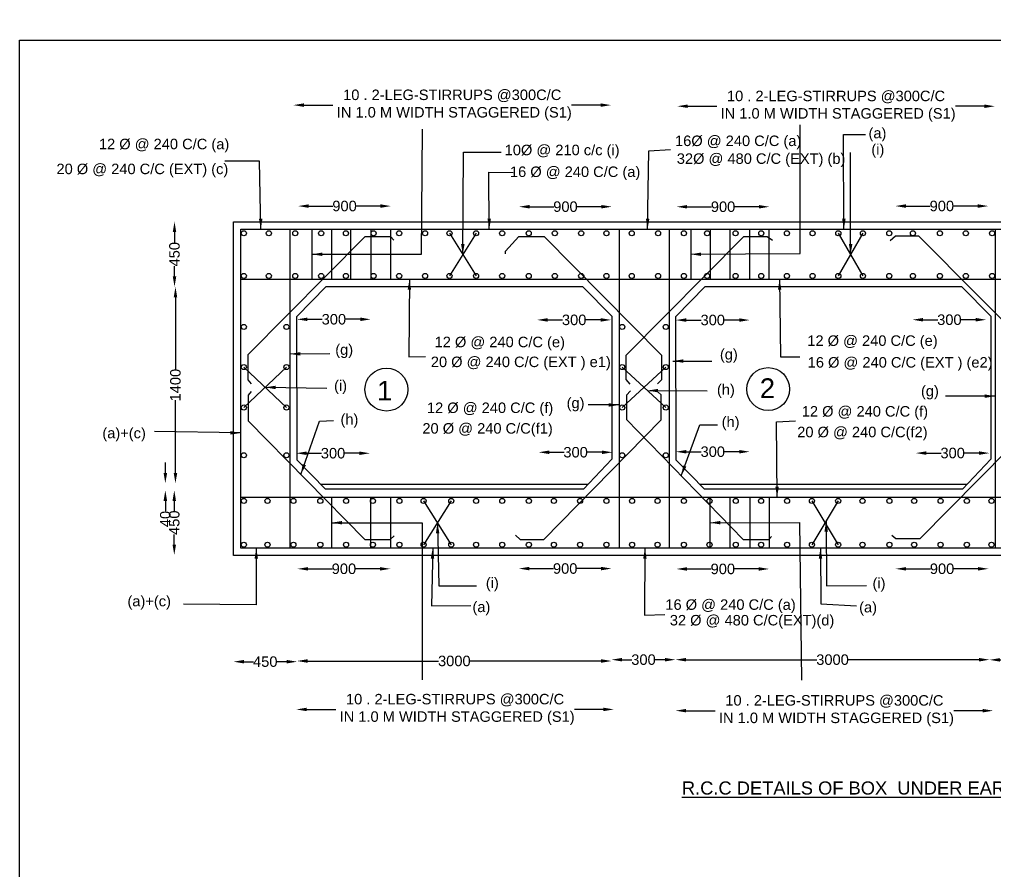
# Model space of a CAD drawing. Header units: millimetres. Extents: x 5124 to 2511772, y 2311 to 44400941.
# Drawn here: x 2500679 to 2504405, y 44397688 to 44400941 of the extents above; entities that cross this region are included whole.
import ezdxf
from ezdxf.enums import TextEntityAlignment as Align

# ---------------------------------------------------------------- set-up
doc = ezdxf.new("R2010")
doc.units = ezdxf.units.MM
doc.header["$MEASUREMENT"] = 0
for name, color, linetype in [('DIMENSION', 7, 'Continuous'), ('DRAWING', 2, 'Continuous'), ('TEXT', 7, 'Continuous')]:
    doc.layers.add(name, color=color, linetype=linetype)
doc.styles.get("Standard").update_dxf_attribs({"font": 'arial.ttf', "height": 40})
doc.dimstyles.get("Standard").update_dxf_attribs({"dimtxt": 40, "dimasz": 40, "dimexe": 0.18, "dimexo": 0.0625, "dimgap": 0.09, "dimtad": 0, "dimdec": 0, "dimzin": 0, "dimdsep": 46, "dimtxsty": 'Standard', "dimcen": 0.09, "dimse1": 1, "dimse2": 1, "dimclrd": 1, "dimadec": 0, "dimazin": 0, "dimtfac": 1, "dimtdec": 0, "dimtofl": 0, "dimtmove": 0, "dimatfit": 3, "dimfxl": 1, "dimtolj": 1, "dimtzin": 0, "dimarcsym": 0})

# ---------------------------------------------------------------- blocks, each defined once
blk = doc.blocks.new('*D53')
at = {"layer": 'Defpoints', "color": 0}
for p in [(2501743.1, 44400228.3), (2502097.3, 44400229.1), (2502097.3, 44400228.3)]:
    blk.add_point(p, dxfattribs=at)
at = {"layer": 'DIMENSION', "color": 1, "lineweight": -2}
for p, q in [((2501783.1, 44400229.1), (2501876, 44400229.1)), ((2502057.3, 44400229.1), (2501964.4, 44400229.1))]:
    blk.add_line(p, q, dxfattribs=at)
at = {"layer": 'DIMENSION', "color": 1}
for points in [[(2501783.1, 44400235.8), (2501783.1, 44400222.4), (2501743.1, 44400229.1)], [(2502057.3, 44400235.8), (2502057.3, 44400222.4), (2502097.3, 44400229.1)]]:
    blk.add_solid(points, dxfattribs=at)
at = {"layer": 'DIMENSION', "color": 0, "insert": (2501920.2, 44400229.1), "char_height": 40, "attachment_point": 5}
blk.add_mtext('\\A1;900', dxfattribs=at)
blk = doc.blocks.new('*D54')
at = {"layer": 'Defpoints', "color": 0}
for p in [(2501738.5, 44399796.1), (2502020.3, 44399796.7), (2502020.3, 44399794.9)]:
    blk.add_point(p, dxfattribs=at)
at = {"layer": 'DIMENSION', "color": 1, "lineweight": -2}
for p, q in [((2501778.5, 44399796.7), (2501835.2, 44399796.7)), ((2501980.3, 44399796.7), (2501923.6, 44399796.7))]:
    blk.add_line(p, q, dxfattribs=at)
at = {"layer": 'DIMENSION', "color": 1}
for points in [[(2501778.5, 44399803.4), (2501778.5, 44399790.1), (2501738.5, 44399796.7)], [(2501980.3, 44399803.4), (2501980.3, 44399790.1), (2502020.3, 44399796.7)]]:
    blk.add_solid(points, dxfattribs=at)
at = {"layer": 'DIMENSION', "color": 0, "insert": (2501879.4, 44399796.7), "char_height": 40, "attachment_point": 5}
blk.add_mtext('\\A1;300', dxfattribs=at)
blk = doc.blocks.new('*D55')
at = {"layer": 'Defpoints', "color": 0}
for p in [(2502586.3, 44400225.9), (2502940.6, 44400226.7), (2502940.6, 44400225.9)]:
    blk.add_point(p, dxfattribs=at)
at = {"layer": 'DIMENSION', "color": 1, "lineweight": -2}
for p, q in [((2502626.3, 44400226.7), (2502719.3, 44400226.7)), ((2502900.6, 44400226.7), (2502807.7, 44400226.7))]:
    blk.add_line(p, q, dxfattribs=at)
at = {"layer": 'DIMENSION', "color": 1}
for points in [[(2502626.3, 44400233.3), (2502626.3, 44400220), (2502586.3, 44400226.7)], [(2502900.6, 44400233.3), (2502900.6, 44400220), (2502940.6, 44400226.7)]]:
    blk.add_solid(points, dxfattribs=at)
at = {"layer": 'DIMENSION', "color": 0, "insert": (2502763.5, 44400226.7), "char_height": 40, "attachment_point": 5}
blk.add_mtext('\\A1;900', dxfattribs=at)
blk = doc.blocks.new('*D56')
at = {"layer": 'Defpoints', "color": 0}
for p in [(2503188.1, 44400225.6), (2503542.3, 44400226.4), (2503542.3, 44400225.6)]:
    blk.add_point(p, dxfattribs=at)
at = {"layer": 'DIMENSION', "color": 1, "lineweight": -2}
for p, q in [((2503228.1, 44400226.4), (2503321, 44400226.4)), ((2503502.3, 44400226.4), (2503409.4, 44400226.4))]:
    blk.add_line(p, q, dxfattribs=at)
at = {"layer": 'DIMENSION', "color": 1}
for points in [[(2503228.1, 44400233.1), (2503228.1, 44400219.8), (2503188.1, 44400226.4)], [(2503502.3, 44400233.1), (2503502.3, 44400219.8), (2503542.3, 44400226.4)]]:
    blk.add_solid(points, dxfattribs=at)
at = {"layer": 'DIMENSION', "color": 0, "insert": (2503365.2, 44400226.4), "char_height": 40, "attachment_point": 5}
blk.add_mtext('\\A1;900', dxfattribs=at)
blk = doc.blocks.new('*D57')
at = {"layer": 'Defpoints', "color": 0}
for p in [(2504023.5, 44400228.4), (2504377.7, 44400229.2), (2504377.7, 44400228.4)]:
    blk.add_point(p, dxfattribs=at)
at = {"layer": 'DIMENSION', "color": 1, "lineweight": -2}
for p, q in [((2504063.5, 44400229.2), (2504156.4, 44400229.2)), ((2504337.7, 44400229.2), (2504244.8, 44400229.2))]:
    blk.add_line(p, q, dxfattribs=at)
at = {"layer": 'DIMENSION', "color": 1}
for points in [[(2504063.5, 44400235.9), (2504063.5, 44400222.5), (2504023.5, 44400229.2)], [(2504337.7, 44400235.9), (2504337.7, 44400222.5), (2504377.7, 44400229.2)]]:
    blk.add_solid(points, dxfattribs=at)
at = {"layer": 'DIMENSION', "color": 0, "insert": (2504200.6, 44400229.2), "char_height": 40, "attachment_point": 5}
blk.add_mtext('\\A1;900', dxfattribs=at)
blk = doc.blocks.new('*D66')
at = {"layer": 'Defpoints', "color": 0}
for p in [(2504024.2, 44398843.3), (2504378.4, 44398844.1), (2504378.4, 44398843.3)]:
    blk.add_point(p, dxfattribs=at)
at = {"layer": 'DIMENSION', "color": 1, "lineweight": -2}
for p, q in [((2504064.2, 44398844.1), (2504157.1, 44398844.1)), ((2504338.4, 44398844.1), (2504245.5, 44398844.1))]:
    blk.add_line(p, q, dxfattribs=at)
at = {"layer": 'DIMENSION', "color": 1}
for points in [[(2504064.2, 44398850.8), (2504064.2, 44398837.4), (2504024.2, 44398844.1)], [(2504338.4, 44398850.8), (2504338.4, 44398837.4), (2504378.4, 44398844.1)]]:
    blk.add_solid(points, dxfattribs=at)
at = {"layer": 'DIMENSION', "color": 0, "insert": (2504201.3, 44398844.1), "char_height": 40, "attachment_point": 5}
blk.add_mtext('\\A1;900', dxfattribs=at)
blk = doc.blocks.new('*D67')
at = {"layer": 'Defpoints', "color": 0}
for p in [(2503187.3, 44398842.7), (2503541.5, 44398843.5), (2503541.5, 44398842.7)]:
    blk.add_point(p, dxfattribs=at)
at = {"layer": 'DIMENSION', "color": 1, "lineweight": -2}
for p, q in [((2503227.3, 44398843.5), (2503320.2, 44398843.5)), ((2503501.5, 44398843.5), (2503408.6, 44398843.5))]:
    blk.add_line(p, q, dxfattribs=at)
at = {"layer": 'DIMENSION', "color": 1}
for points in [[(2503227.3, 44398850.1), (2503227.3, 44398836.8), (2503187.3, 44398843.5)], [(2503501.5, 44398850.1), (2503501.5, 44398836.8), (2503541.5, 44398843.5)]]:
    blk.add_solid(points, dxfattribs=at)
at = {"layer": 'DIMENSION', "color": 0, "insert": (2503364.4, 44398843.5), "char_height": 40, "attachment_point": 5}
blk.add_mtext('\\A1;900', dxfattribs=at)
blk = doc.blocks.new('*D68')
at = {"layer": 'Defpoints', "color": 0}
for p in [(2502585.3, 44398844.2), (2502939.6, 44398845), (2502939.6, 44398844.2)]:
    blk.add_point(p, dxfattribs=at)
at = {"layer": 'DIMENSION', "color": 1, "lineweight": -2}
for p, q in [((2502625.3, 44398845), (2502718.3, 44398845)), ((2502899.6, 44398845), (2502806.7, 44398845))]:
    blk.add_line(p, q, dxfattribs=at)
at = {"layer": 'DIMENSION', "color": 1}
for points in [[(2502625.3, 44398851.7), (2502625.3, 44398838.4), (2502585.3, 44398845)], [(2502899.6, 44398851.7), (2502899.6, 44398838.4), (2502939.6, 44398845)]]:
    blk.add_solid(points, dxfattribs=at)
at = {"layer": 'DIMENSION', "color": 0, "insert": (2502762.5, 44398845), "char_height": 40, "attachment_point": 5}
blk.add_mtext('\\A1;900', dxfattribs=at)
blk = doc.blocks.new('*D69')
at = {"layer": 'Defpoints', "color": 0}
for p in [(2501740.7, 44398843.2), (2502094.9, 44398844), (2502094.9, 44398843.2)]:
    blk.add_point(p, dxfattribs=at)
at = {"layer": 'DIMENSION', "color": 1, "lineweight": -2}
for p, q in [((2501780.7, 44398844), (2501873.6, 44398844)), ((2502054.9, 44398844), (2501962, 44398844))]:
    blk.add_line(p, q, dxfattribs=at)
at = {"layer": 'DIMENSION', "color": 1}
for points in [[(2501780.7, 44398850.7), (2501780.7, 44398837.4), (2501740.7, 44398844)], [(2502054.9, 44398850.7), (2502054.9, 44398837.4), (2502094.9, 44398844)]]:
    blk.add_solid(points, dxfattribs=at)
at = {"layer": 'DIMENSION', "color": 0, "insert": (2501917.8, 44398844), "char_height": 40, "attachment_point": 5}
blk.add_mtext('\\A1;900', dxfattribs=at)
blk = doc.blocks.new('*D70')
at = {"layer": 'Defpoints', "color": 0}
for p in [(2502655.9, 44399793.8), (2502937.8, 44399794.4), (2502937.8, 44399792.6)]:
    blk.add_point(p, dxfattribs=at)
at = {"layer": 'DIMENSION', "color": 1, "lineweight": -2}
for p, q in [((2502695.9, 44399794.4), (2502752.6, 44399794.4)), ((2502897.8, 44399794.4), (2502841, 44399794.4))]:
    blk.add_line(p, q, dxfattribs=at)
at = {"layer": 'DIMENSION', "color": 1}
for points in [[(2502695.9, 44399801.1), (2502695.9, 44399787.8), (2502655.9, 44399794.4)], [(2502897.8, 44399801.1), (2502897.8, 44399787.8), (2502937.8, 44399794.4)]]:
    blk.add_solid(points, dxfattribs=at)
at = {"layer": 'DIMENSION', "color": 0, "insert": (2502796.8, 44399794.4), "char_height": 40, "attachment_point": 5}
blk.add_mtext('\\A1;300', dxfattribs=at)
blk = doc.blocks.new('*D71')
at = {"layer": 'Defpoints', "color": 0}
for p in [(2503185, 44399793.3), (2503466.8, 44399793.9), (2503466.8, 44399792)]:
    blk.add_point(p, dxfattribs=at)
at = {"layer": 'DIMENSION', "color": 1, "lineweight": -2}
for p, q in [((2503225, 44399793.9), (2503281.7, 44399793.9)), ((2503426.8, 44399793.9), (2503370.1, 44399793.9))]:
    blk.add_line(p, q, dxfattribs=at)
at = {"layer": 'DIMENSION', "color": 1}
for points in [[(2503225, 44399800.6), (2503225, 44399787.2), (2503185, 44399793.9)], [(2503426.8, 44399800.6), (2503426.8, 44399787.2), (2503466.8, 44399793.9)]]:
    blk.add_solid(points, dxfattribs=at)
at = {"layer": 'DIMENSION', "color": 0, "insert": (2503325.9, 44399793.9), "char_height": 40, "attachment_point": 5}
blk.add_mtext('\\A1;300', dxfattribs=at)
blk = doc.blocks.new('*D72')
at = {"layer": 'Defpoints', "color": 0}
for p in [(2504088.4, 44399794.5), (2504370.2, 44399795.1), (2504370.2, 44399793.2)]:
    blk.add_point(p, dxfattribs=at)
at = {"layer": 'DIMENSION', "color": 1, "lineweight": -2}
for p, q in [((2504128.4, 44399795.1), (2504185.1, 44399795.1)), ((2504330.2, 44399795.1), (2504273.5, 44399795.1))]:
    blk.add_line(p, q, dxfattribs=at)
at = {"layer": 'DIMENSION', "color": 1}
for points in [[(2504128.4, 44399801.8), (2504128.4, 44399788.4), (2504088.4, 44399795.1)], [(2504330.2, 44399801.8), (2504330.2, 44399788.4), (2504370.2, 44399795.1)]]:
    blk.add_solid(points, dxfattribs=at)
at = {"layer": 'DIMENSION', "color": 0, "insert": (2504229.3, 44399795.1), "char_height": 40, "attachment_point": 5}
blk.add_mtext('\\A1;300', dxfattribs=at)
blk = doc.blocks.new('*D81')
at = {"layer": 'Defpoints', "color": 0}
for p in [(2504100.9, 44399285.4), (2504382.8, 44399286), (2504382.8, 44399284.2)]:
    blk.add_point(p, dxfattribs=at)
at = {"layer": 'DIMENSION', "color": 1, "lineweight": -2}
for p, q in [((2504140.9, 44399286), (2504197.7, 44399286)), ((2504342.8, 44399286), (2504286, 44399286))]:
    blk.add_line(p, q, dxfattribs=at)
at = {"layer": 'DIMENSION', "color": 1}
for points in [[(2504140.9, 44399292.7), (2504140.9, 44399279.4), (2504100.9, 44399286)], [(2504342.8, 44399292.7), (2504342.8, 44399279.4), (2504382.8, 44399286)]]:
    blk.add_solid(points, dxfattribs=at)
at = {"layer": 'DIMENSION', "color": 0, "insert": (2504241.8, 44399286), "char_height": 40, "attachment_point": 5}
blk.add_mtext('\\A1;300', dxfattribs=at)
blk = doc.blocks.new('*D82')
at = {"layer": 'Defpoints', "color": 0}
for p in [(2503185.1, 44399290.5), (2503466.9, 44399291.1), (2503466.9, 44399289.3)]:
    blk.add_point(p, dxfattribs=at)
at = {"layer": 'DIMENSION', "color": 1, "lineweight": -2}
for p, q in [((2503225.1, 44399291.1), (2503281.8, 44399291.1)), ((2503426.9, 44399291.1), (2503370.2, 44399291.1))]:
    blk.add_line(p, q, dxfattribs=at)
at = {"layer": 'DIMENSION', "color": 1}
for points in [[(2503225.1, 44399297.8), (2503225.1, 44399284.5), (2503185.1, 44399291.1)], [(2503426.9, 44399297.8), (2503426.9, 44399284.5), (2503466.9, 44399291.1)]]:
    blk.add_solid(points, dxfattribs=at)
at = {"layer": 'DIMENSION', "color": 0, "insert": (2503326, 44399291.1), "char_height": 40, "attachment_point": 5}
blk.add_mtext('\\A1;300', dxfattribs=at)
blk = doc.blocks.new('*D83')
at = {"layer": 'Defpoints', "color": 0}
for p in [(2502661.4, 44399288.4), (2502943.3, 44399289), (2502943.3, 44399287.1)]:
    blk.add_point(p, dxfattribs=at)
at = {"layer": 'DIMENSION', "color": 1, "lineweight": -2}
for p, q in [((2502701.4, 44399289), (2502758.1, 44399289)), ((2502903.3, 44399289), (2502846.5, 44399289))]:
    blk.add_line(p, q, dxfattribs=at)
at = {"layer": 'DIMENSION', "color": 1}
for points in [[(2502701.4, 44399295.7), (2502701.4, 44399282.3), (2502661.4, 44399289)], [(2502903.3, 44399295.7), (2502903.3, 44399282.3), (2502943.3, 44399289)]]:
    blk.add_solid(points, dxfattribs=at)
at = {"layer": 'DIMENSION', "color": 0, "insert": (2502802.3, 44399289), "char_height": 40, "attachment_point": 5}
blk.add_mtext('\\A1;300', dxfattribs=at)
blk = doc.blocks.new('*D84')
at = {"layer": 'Defpoints', "color": 0}
for p in [(2501735.3, 44399284.7), (2502017.1, 44399285.3), (2502017.1, 44399283.5)]:
    blk.add_point(p, dxfattribs=at)
at = {"layer": 'DIMENSION', "color": 1, "lineweight": -2}
for p, q in [((2501775.3, 44399285.3), (2501832, 44399285.3)), ((2501977.1, 44399285.3), (2501920.4, 44399285.3))]:
    blk.add_line(p, q, dxfattribs=at)
at = {"layer": 'DIMENSION', "color": 1}
for points in [[(2501775.3, 44399292), (2501775.3, 44399278.7), (2501735.3, 44399285.3)], [(2501977.1, 44399292), (2501977.1, 44399278.7), (2502017.1, 44399285.3)]]:
    blk.add_solid(points, dxfattribs=at)
at = {"layer": 'DIMENSION', "color": 0, "insert": (2501876.2, 44399285.3), "char_height": 40, "attachment_point": 5}
blk.add_mtext('\\A1;300', dxfattribs=at)
blk = doc.blocks.new('*D125')
at = {"layer": 'Defpoints', "color": 0}
for p in [(2504382.9, 44398497.9), (2504382.9, 44398496.5), (2504620.5, 44398496.8)]:
    blk.add_point(p, dxfattribs=at)
at = {"layer": 'DIMENSION', "color": 1, "lineweight": -2}
for p, q in [((2504422.9, 44398496.5), (2504457.5, 44398496.5)), ((2504580.5, 44398496.5), (2504545.9, 44398496.5))]:
    blk.add_line(p, q, dxfattribs=at)
at = {"layer": 'DIMENSION', "color": 1}
for points in [[(2504422.9, 44398503.1), (2504422.9, 44398489.8), (2504382.9, 44398496.5)], [(2504580.5, 44398503.1), (2504580.5, 44398489.8), (2504620.5, 44398496.5)]]:
    blk.add_solid(points, dxfattribs=at)
at = {"layer": 'DIMENSION', "color": 0, "insert": (2504501.7, 44398496.5), "char_height": 40, "attachment_point": 5}
blk.add_mtext('\\A1;300', dxfattribs=at)
blk = doc.blocks.new('*D126')
at = {"layer": 'Defpoints', "color": 0}
for p in [(2503183.4, 44398497.1), (2503183.4, 44398496.4), (2504382.9, 44398497.9)]:
    blk.add_point(p, dxfattribs=at)
at = {"layer": 'DIMENSION', "color": 1, "lineweight": -2}
for p, q in [((2503223.4, 44398497.1), (2503723.4, 44398497.1)), ((2504342.9, 44398497.1), (2503842.9, 44398497.1))]:
    blk.add_line(p, q, dxfattribs=at)
at = {"layer": 'DIMENSION', "color": 1}
for points in [[(2503223.4, 44398503.8), (2503223.4, 44398490.4), (2503183.4, 44398497.1)], [(2504342.9, 44398503.8), (2504342.9, 44398490.4), (2504382.9, 44398497.1)]]:
    blk.add_solid(points, dxfattribs=at)
at = {"layer": 'DIMENSION', "color": 0, "insert": (2503783.2, 44398497.1), "char_height": 40, "attachment_point": 5}
blk.add_mtext('\\A1;3000', dxfattribs=at)
blk = doc.blocks.new('*D127')
at = {"layer": 'Defpoints', "color": 0}
for p in [(2502939.5, 44398497.1), (2502939.5, 44398497.1), (2503183.4, 44398497.1)]:
    blk.add_point(p, dxfattribs=at)
at = {"layer": 'DIMENSION', "color": 1, "lineweight": -2}
for p, q in [((2502979.5, 44398497.1), (2503017.3, 44398497.1)), ((2503143.4, 44398497.1), (2503105.7, 44398497.1))]:
    blk.add_line(p, q, dxfattribs=at)
at = {"layer": 'DIMENSION', "color": 1}
for points in [[(2502979.5, 44398503.8), (2502979.5, 44398490.4), (2502939.5, 44398497.1)], [(2503143.4, 44398503.8), (2503143.4, 44398490.4), (2503183.4, 44398497.1)]]:
    blk.add_solid(points, dxfattribs=at)
at = {"layer": 'DIMENSION', "color": 0, "insert": (2503061.5, 44398497.1), "char_height": 40, "attachment_point": 5}
blk.add_mtext('\\A1;300', dxfattribs=at)
blk = doc.blocks.new('*D128')
at = {"layer": 'Defpoints', "color": 0}
for p in [(2501739, 44398496), (2501739, 44398492.1), (2502939.5, 44398497.1)]:
    blk.add_point(p, dxfattribs=at)
at = {"layer": 'DIMENSION', "color": 1, "lineweight": -2}
for p, q in [((2501779, 44398492.1), (2502279.5, 44398492.1)), ((2502899.5, 44398492.1), (2502399, 44398492.1))]:
    blk.add_line(p, q, dxfattribs=at)
at = {"layer": 'DIMENSION', "color": 1}
for points in [[(2501779, 44398498.8), (2501779, 44398485.4), (2501739, 44398492.1)], [(2502899.5, 44398498.8), (2502899.5, 44398485.4), (2502939.5, 44398492.1)]]:
    blk.add_solid(points, dxfattribs=at)
at = {"layer": 'DIMENSION', "color": 0, "insert": (2502339.3, 44398492.1), "char_height": 40, "attachment_point": 5}
blk.add_mtext('\\A1;3000', dxfattribs=at)
blk = doc.blocks.new('*D129')
at = {"layer": 'Defpoints', "color": 0}
for p in [(2501496, 44398494.7), (2501496, 44398489.5), (2501739, 44398496)]:
    blk.add_point(p, dxfattribs=at)
at = {"layer": 'DIMENSION', "color": 1, "lineweight": -2}
for p, q in [((2501536, 44398489.5), (2501572.5, 44398489.5)), ((2501699, 44398489.5), (2501662.5, 44398489.5))]:
    blk.add_line(p, q, dxfattribs=at)
at = {"layer": 'DIMENSION', "color": 1}
for points in [[(2501536, 44398496.2), (2501536, 44398482.8), (2501496, 44398489.5)], [(2501699, 44398496.2), (2501699, 44398482.8), (2501739, 44398489.5)]]:
    blk.add_solid(points, dxfattribs=at)
at = {"layer": 'DIMENSION', "color": 0, "insert": (2501617.5, 44398489.5), "char_height": 40, "attachment_point": 5}
blk.add_mtext('\\A1;450', dxfattribs=at)
blk = doc.blocks.new('*D130')
at = {"layer": 'Defpoints', "color": 0}
for p in [(2501267.2, 44399143.6), (2501270.1, 44399143.6), (2501267.9, 44398896.6)]:
    blk.add_point(p, dxfattribs=at)
at = {"layer": 'DIMENSION', "color": 1, "lineweight": -2}
for p, q in [((2501270.1, 44399103.6), (2501270.1, 44399065.1)), ((2501270.1, 44398936.6), (2501270.1, 44398975.1))]:
    blk.add_line(p, q, dxfattribs=at)
at = {"layer": 'DIMENSION', "color": 1}
for points in [[(2501263.4, 44399103.6), (2501276.7, 44399103.6), (2501270.1, 44399143.6)], [(2501263.4, 44398936.6), (2501276.7, 44398936.6), (2501270.1, 44398896.6)]]:
    blk.add_solid(points, dxfattribs=at)
at = {"layer": 'DIMENSION', "color": 0, "insert": (2501270.1, 44399020.1), "char_height": 40, "attachment_point": 5, "rotation": 90}
blk.add_mtext('\\A1;450', dxfattribs=at)
blk = doc.blocks.new('*D131')
at = {"layer": 'Defpoints', "color": 0}
for p in [(2501270.2, 44399170.1), (2501236, 44399143.6), (2501270.1, 44399143.6)]:
    blk.add_point(p, dxfattribs=at)
at = {"layer": 'DIMENSION', "color": 1, "lineweight": -2}
for p, q in [((2501236, 44399210.1), (2501236, 44399250.1)), ((2501236, 44399103.6), (2501236, 44399063.6))]:
    blk.add_line(p, q, dxfattribs=at)
at = {"layer": 'DIMENSION', "color": 1}
for points in [[(2501229.4, 44399210.1), (2501242.7, 44399210.1), (2501236, 44399170.1)], [(2501229.4, 44399103.6), (2501242.7, 44399103.6), (2501236, 44399143.6)]]:
    blk.add_solid(points, dxfattribs=at)
at = {"layer": 'DIMENSION', "color": 0, "insert": (2501236, 44399034.1), "char_height": 40, "attachment_point": 5, "rotation": 90}
blk.add_mtext('\\A1;40', dxfattribs=at)
blk = doc.blocks.new('*D132')
at = {"layer": 'Defpoints', "color": 0}
for p in [(2501272, 44399920.9), (2501274.6, 44399920.9), (2501270.2, 44399170.1)]:
    blk.add_point(p, dxfattribs=at)
at = {"layer": 'DIMENSION', "color": 1, "lineweight": -2}
for p, q in [((2501274.6, 44399880.9), (2501274.6, 44399603.3)), ((2501274.6, 44399210.1), (2501274.6, 44399487.6))]:
    blk.add_line(p, q, dxfattribs=at)
at = {"layer": 'DIMENSION', "color": 1}
for points in [[(2501268, 44399880.9), (2501281.3, 44399880.9), (2501274.6, 44399920.9)], [(2501268, 44399210.1), (2501281.3, 44399210.1), (2501274.6, 44399170.1)]]:
    blk.add_solid(points, dxfattribs=at)
at = {"layer": 'DIMENSION', "color": 0, "insert": (2501274.6, 44399545.5), "char_height": 40, "attachment_point": 5, "rotation": 90}
blk.add_mtext('\\A1;1400', dxfattribs=at)
blk = doc.blocks.new('*D133')
at = {"layer": 'Defpoints', "color": 0}
for p in [(2501271, 44400169.6), (2501276.7, 44400169.6), (2501274.6, 44399920.9)]:
    blk.add_point(p, dxfattribs=at)
at = {"layer": 'DIMENSION', "color": 1, "lineweight": -2}
for p, q in [((2501271, 44400129.6), (2501271, 44400090.3)), ((2501271, 44399960.9), (2501271, 44400000.2))]:
    blk.add_line(p, q, dxfattribs=at)
at = {"layer": 'DIMENSION', "color": 1}
for points in [[(2501264.3, 44400129.6), (2501277.7, 44400129.6), (2501271, 44400169.6)], [(2501264.3, 44399960.9), (2501277.7, 44399960.9), (2501271, 44399920.9)]]:
    blk.add_solid(points, dxfattribs=at)
at = {"layer": 'DIMENSION', "color": 0, "insert": (2501271, 44400045.2), "char_height": 40, "attachment_point": 5, "rotation": 90}
blk.add_mtext('\\A1;450', dxfattribs=at)
blk = doc.blocks.new('*D134')
at = {"layer": 'Defpoints', "color": 0}
for p in [(2502937.5, 44400614.6), (2501725.1, 44400046.6), (2502937.5, 44400052.4)]:
    blk.add_point(p, dxfattribs=at)
at = {"layer": 'DIMENSION', "color": 1, "lineweight": -2}
for p, q in [((2501765.1, 44400614.6), (2501875.9, 44400614.6)), ((2502897.5, 44400614.6), (2502786.8, 44400614.6))]:
    blk.add_line(p, q, dxfattribs=at)
at = {"layer": 'DIMENSION', "color": 1}
for points in [[(2501765.1, 44400621.3), (2501765.1, 44400607.9), (2501725.1, 44400614.6)], [(2502897.5, 44400621.3), (2502897.5, 44400607.9), (2502937.5, 44400614.6)]]:
    blk.add_solid(points, dxfattribs=at)
at = {"layer": 'DIMENSION', "color": 0, "insert": (2502331.3, 44400614.6), "char_height": 40, "attachment_point": 5}
blk.add_mtext('\\A1;10 . 2-LEG-STIRRUPS @300C/C\\P IN 1.0 M WIDTH STAGGERED (S1)', dxfattribs=at)
blk = doc.blocks.new('*D135')
at = {"layer": 'Defpoints', "color": 0}
for p in [(2504402.9, 44400610.3), (2503190.5, 44400042.3), (2504402.9, 44400048.1)]:
    blk.add_point(p, dxfattribs=at)
at = {"layer": 'DIMENSION', "color": 1, "lineweight": -2}
for p, q in [((2503230.5, 44400610.3), (2503341.2, 44400610.3)), ((2504362.9, 44400610.3), (2504252.2, 44400610.3))]:
    blk.add_line(p, q, dxfattribs=at)
at = {"layer": 'DIMENSION', "color": 1}
for points in [[(2503230.5, 44400617), (2503230.5, 44400603.7), (2503190.5, 44400610.3)], [(2504362.9, 44400617), (2504362.9, 44400603.7), (2504402.9, 44400610.3)]]:
    blk.add_solid(points, dxfattribs=at)
at = {"layer": 'DIMENSION', "color": 0, "insert": (2503796.7, 44400610.3), "char_height": 40, "attachment_point": 5}
blk.add_mtext('\\A1;10 . 2-LEG-STIRRUPS @300C/C\\P IN 1.0 M WIDTH STAGGERED (S1)', dxfattribs=at)
blk = doc.blocks.new('*D140')
at = {"layer": 'Defpoints', "color": 0}
for p in [(2504396.6, 44398302.4), (2503184.2, 44397734.5), (2504396.6, 44397740.2)]:
    blk.add_point(p, dxfattribs=at)
at = {"layer": 'DIMENSION', "color": 1, "lineweight": -2}
for p, q in [((2503224.2, 44398302.4), (2503335, 44398302.4)), ((2504356.6, 44398302.4), (2504245.9, 44398302.4))]:
    blk.add_line(p, q, dxfattribs=at)
at = {"layer": 'DIMENSION', "color": 1}
for points in [[(2503224.2, 44398309.1), (2503224.2, 44398295.8), (2503184.2, 44398302.4)], [(2504356.6, 44398309.1), (2504356.6, 44398295.8), (2504396.6, 44398302.4)]]:
    blk.add_solid(points, dxfattribs=at)
at = {"layer": 'DIMENSION', "color": 0, "insert": (2503790.4, 44398302.4), "char_height": 40, "attachment_point": 5}
blk.add_mtext('\\A1;10 . 2-LEG-STIRRUPS @300C/C\\P IN 1.0 M WIDTH STAGGERED (S1)', dxfattribs=at)
blk = doc.blocks.new('*D141')
at = {"layer": 'Defpoints', "color": 0}
for p in [(2502948.4, 44398307.2), (2501736, 44397739.2), (2502948.4, 44397745)]:
    blk.add_point(p, dxfattribs=at)
at = {"layer": 'DIMENSION', "color": 1, "lineweight": -2}
for p, q in [((2501776, 44398307.2), (2501886.7, 44398307.2)), ((2502908.4, 44398307.2), (2502797.7, 44398307.2))]:
    blk.add_line(p, q, dxfattribs=at)
at = {"layer": 'DIMENSION', "color": 1}
for points in [[(2501776, 44398313.9), (2501776, 44398300.6), (2501736, 44398307.2)], [(2502908.4, 44398313.9), (2502908.4, 44398300.6), (2502948.4, 44398307.2)]]:
    blk.add_solid(points, dxfattribs=at)
at = {"layer": 'DIMENSION', "color": 0, "insert": (2502342.2, 44398307.2), "char_height": 40, "attachment_point": 5}
blk.add_mtext('\\A1;10 . 2-LEG-STIRRUPS @300C/C\\P IN 1.0 M WIDTH STAGGERED (S1)', dxfattribs=at)

msp = doc.modelspace()

# ---------------------------------------------------------------- linework, layer by layer
at = {"layer": 'DIMENSION', "color": 0}
msp.add_lwpolyline([(2511301.9, 44393022.6), (2500679.3, 44393006.7), (2500679.3, 44400863.2), (2511273.2, 44400863.2)], close=True, dxfattribs=at)
for centre in [(2502079.9, 44399528.2), (2503537.6, 44399530.5)]:
    msp.add_circle(centre, 81.9, dxfattribs=at)
at = {"layer": 'DRAWING', "color": 0}
for points in [[(2501496, 44400169), (2507495.5, 44400169), (2507495.5, 44398894.5), (2501496, 44398894.5)], [(2501524.5, 44400140.5), (2507467, 44400140.5), (2507467, 44398923), (2501524.5, 44398923)]]:
    msp.add_lwpolyline(points, close=True, dxfattribs=at)
for points in [[(2501711, 44400140.5), (2501711, 44398923)], [(2501795.3, 44400140.5), (2501795.3, 44399949.5)], [(2501870.9, 44400140.5), (2501870.9, 44399949.5)], [(2501942.7, 44400140.5), (2501942.7, 44399949.5)], [(2502021.1, 44400140.5), (2502021.1, 44399949.5)], [(2502096.1, 44400140.5), (2502096.1, 44399949.5)], [(2502968.5, 44400140.5), (2502968.5, 44398923)], [(2503159, 44400140.5), (2503159, 44398923)], [(2503241.6, 44400140.5), (2503241.6, 44399949.5)], [(2503316.6, 44400140.5), (2503316.6, 44399949.5)], [(2503390.7, 44400140.5), (2503390.7, 44399949.5)], [(2503466.5, 44400140.5), (2503466.5, 44399949.5)], [(2503540.6, 44400140.5), (2503540.6, 44399949.5)], [(2504404, 44400140.5), (2504404, 44398923)], [(2501564.5, 44399549.9), (2501551.6, 44399566.3), (2501551.6, 44399661.8), (2501999.3, 44400112.6), (2502096.2, 44400112.6), (2502108.4, 44400098.6)], [(2502422.3, 44400125.3), (2502320.8, 44399962.4)], [(2502320.8, 44400125.3), (2502422.3, 44399962.4)], [(2502534.9, 44400046.7), (2502534.9, 44400056.6), (2502585, 44400113.3), (2502681.9, 44400113.3), (2503129.8, 44399659.7), (2503129.8, 44399566.3), (2503115.5, 44399550.2)], [(2503010.8, 44399549.6), (2502994.8, 44399567), (2502994.8, 44399660.2), (2503444.2, 44400112.9), (2503533.6, 44400112.9), (2503553.4, 44400098.9)], [(2503899.3, 44400125.3), (2503805.3, 44399962.4)], [(2503805.3, 44400125.3), (2503899.3, 44399962.4)], [(2504003.7, 44400097.3), (2504023.7, 44400115.9), (2504112, 44400115.9), (2504565.4, 44399659), (2504565.4, 44399564.6), (2504554.5, 44399551.8)], [(2501524.5, 44399949.5), (2507467, 44399949.5)], [(2501738.5, 44399807), (2501850.5, 44399921.5), (2502828.9, 44399921.5), (2502941, 44399809.4), (2502941, 44399262.8), (2502831.9, 44399148.1), (2501847.9, 44399148.1), (2501738.7, 44399259.3), (2501738.5, 44399807)], [(2503185.4, 44399807), (2503297.4, 44399921.5), (2504275.8, 44399921.5), (2504387.9, 44399809.4), (2504387.9, 44399262.8), (2504278.8, 44399148.1), (2503294.8, 44399148.1), (2503185.6, 44399259.3), (2503185.4, 44399807)], [(2501698.4, 44399614.3), (2501535.7, 44399459.9)], [(2501535.7, 44399614.3), (2501698.4, 44399459.9)], [(2503146.2, 44399614.3), (2502980.2, 44399459.9)], [(2502980.2, 44399614.3), (2503146.2, 44399459.9)], [(2501564, 44399520.8), (2501551.9, 44399507.3), (2501551.9, 44399409), (2501997.4, 44398956), (2502094.4, 44398956), (2502109.4, 44398970.6)], [(2502572.7, 44398972.2), (2502590.2, 44398956.4), (2502681.5, 44398956.4), (2503129.3, 44399412.4), (2503129.3, 44399508.9), (2503117.5, 44399519)], [(2503012.3, 44399523.5), (2502996, 44399507.5), (2502996, 44399414), (2503441.5, 44398956.6), (2503539.6, 44398956.6), (2503550.6, 44398968)], [(2504548.1, 44399525.9), (2504566.8, 44399504.5), (2504566.8, 44399414.8), (2504116.6, 44398958.4), (2504025.1, 44398958.4), (2504009.5, 44398970.8)], [(2501828.4, 44399167.9), (2502850.7, 44399167.8)], [(2503275.3, 44399167.9), (2504297.5, 44399167.8)], [(2501524.5, 44399117.5), (2507467, 44399117.5)], [(2501870.4, 44399117.5), (2501870.4, 44398923)], [(2502019.6, 44399117.5), (2502019.6, 44398923)], [(2502095.2, 44399117.5), (2502095.2, 44398923)], [(2502327.6, 44399103.4), (2502221.9, 44398936)], [(2502221.9, 44399103.4), (2502327.6, 44398936)], [(2503315.2, 44399117.5), (2503315.2, 44398923)], [(2503391.3, 44399117.5), (2503391.3, 44398923)], [(2503466.9, 44399117.5), (2503466.9, 44398923)], [(2503540.9, 44399117.5), (2503540.9, 44398923)], [(2503804.7, 44399103.4), (2503704.6, 44398936)], [(2503704.6, 44399103.4), (2503804.7, 44398936)]]:
    msp.add_lwpolyline(points, dxfattribs=at)
for centre in [(2501535.7, 44400125.3), (2501631, 44400125.3), (2501732.1, 44400125.3), (2501831, 44400125.3), (2501925.5, 44400125.3), (2502031.1, 44400125.3), (2502128.6, 44400125.3), (2502227.5, 44400125.3), (2502320.8, 44400125.3), (2502422.3, 44400125.3), (2502521.9, 44400125.3), (2502623.4, 44400125.3), (2502723, 44400125.3), (2502823.5, 44400125.3), (2502919.7, 44400125.3), (2503016.6, 44400125.3), (2503117.1, 44400125.3), (2503215.8, 44400125.3), (2503304.3, 44400125.3), (2503413, 44400125.3), (2503511.1, 44400125.3), (2503609.2, 44400125.3), (2503707.2, 44400125.3), (2503805.3, 44400125.3), (2503899.3, 44400125.3), (2503999.8, 44400125.3), (2504090.1, 44400125.3), (2504193.4, 44400125.3), (2504292.1, 44400125.3), (2504392.3, 44400125.3), (2501535.7, 44399962.4), (2501631, 44399962.4), (2501732.1, 44399962.4), (2501831, 44399962.4), (2501925.5, 44399962.4), (2502031.1, 44399962.4), (2502128.6, 44399962.4), (2502227.5, 44399962.4), (2502320.8, 44399962.4), (2502422.3, 44399962.4), (2502521.9, 44399962.4), (2502623.4, 44399962.4), (2502723, 44399962.4), (2502823.5, 44399962.4), (2502919.7, 44399962.4), (2503016.6, 44399962.4), (2503117.1, 44399962.4), (2503215.8, 44399962.4), (2503304.3, 44399962.4), (2503413, 44399962.4), (2503511.1, 44399962.4), (2503609.2, 44399962.4), (2503707.2, 44399962.4), (2503805.3, 44399962.4), (2503899.3, 44399962.4), (2503999.8, 44399962.4), (2504090.1, 44399962.4), (2504193.4, 44399962.4), (2504292.1, 44399962.4), (2504392.3, 44399962.4), (2501535.7, 44399767.7), (2501698.4, 44399767.7), (2502980.2, 44399767.7), (2503146.2, 44399767.7), (2501535.7, 44399614.3), (2501698.4, 44399614.3), (2502980.2, 44399614.3), (2503146.2, 44399614.3), (2501535.7, 44399459.9), (2501698.4, 44399459.9), (2502980.2, 44399459.9), (2503146.2, 44399459.9), (2501535.7, 44399277.6), (2501698.4, 44399277.6), (2502980.2, 44399277.6), (2503146.2, 44399277.6), (2501535.7, 44399103.4), (2501626.1, 44399103.4), (2501725.1, 44399103.4), (2501827.7, 44399103.4), (2501925.8, 44399103.4), (2502028.6, 44399103.4), (2502129.7, 44399103.4), (2502221.9, 44399103.4), (2502327.6, 44399103.4), (2502422.2, 44399103.4), (2502522.3, 44399103.4), (2502623.9, 44399103.4), (2502719.7, 44399103.4), (2502819.3, 44399103.4), (2502919.9, 44399103.4), (2503017.7, 44399103.4), (2503115.3, 44399103.4), (2503215.9, 44399103.4), (2503313.6, 44399103.4), (2503413.7, 44399103.4), (2503510.3, 44399103.4), (2503609.5, 44399103.4), (2503704.6, 44399103.4), (2503804.7, 44399103.4), (2503897.7, 44399103.4), (2504000.5, 44399103.4), (2504095, 44399103.4), (2504195.8, 44399103.4), (2504296.1, 44399103.4), (2504390, 44399103.4), (2501535.7, 44398936), (2501626.1, 44398936), (2501725.1, 44398936), (2501827.7, 44398936), (2501925.8, 44398936), (2502028.6, 44398936), (2502129.7, 44398936), (2502221.9, 44398936), (2502327.6, 44398936), (2502422.2, 44398936), (2502522.3, 44398936), (2502623.9, 44398936), (2502719.7, 44398936), (2502819.3, 44398936), (2502919.9, 44398936), (2503017.7, 44398936), (2503115.3, 44398936), (2503215.9, 44398936), (2503313.6, 44398936), (2503413.7, 44398936), (2503510.3, 44398936), (2503609.5, 44398936), (2503704.6, 44398936), (2503804.7, 44398936), (2503897.7, 44398936), (2504000.5, 44398936), (2504095, 44398936), (2504195.8, 44398936), (2504296.1, 44398936), (2504390, 44398936)]:
    msp.add_circle(centre, 9.72, dxfattribs=at)

# ---------------------------------------------------------------- texts
at = {"layer": 'TEXT', "color": 0}
for s, height, p in [('(a)', 40, (2503920.6, 44400487.9)), ('12 Ø @ 240 C/C (a)', 40, (2500982.4, 44400446.1)), ('16Ø @ 240 C/C (a)', 40, (2503182, 44400458.3)), ('10Ø @ 210 c/c (i)', 40, (2502531.5, 44400423.3)), ('(i)', 40, (2503931.4, 44400425.9)), ('32Ø @ 480 C/C (EXT) (b)', 40, (2503188.7, 44400390.3)), ('20 Ø @ 240 C/C (EXT) (c)', 40, (2500820.4, 44400351)), ('16 Ø @ 240 C/C (a)', 40, (2502551.7, 44400340.2)), ('12 Ø @ 240 C/C (e)', 40, (2502264, 44399690.2)), ('12 Ø @ 240 C/C (e)', 40, (2503686.9, 44399695.3)), ('(g)', 40, (2501884.7, 44399661.1)), ('20 Ø @ 240 C/C (EXT ) e1)', 40, (2502249.6, 44399614.3)), ('(g)', 40, (2503353.2, 44399643.3)), ('16 Ø @ 240 C/C (EXT ) (e2)', 40, (2503688.4, 44399612.5)), ('(i)', 40, (2501880.1, 44399523.6)), ('(h)', 40, (2503341.9, 44399508.7)), ('2', 75, (2503505.5, 44399496.3)), ('(g)', 40, (2504120.8, 44399503.2)), ('12 Ø @ 240 C/C (f)', 40, (2502234.8, 44399439.1)), ('(g)', 40, (2502768, 44399457.6)), ('12 Ø @ 240 C/C (f)', 40, (2503665.8, 44399425.4)), ('(h)', 40, (2501904.7, 44399395.1)), ('20 Ø @ 240 C/C(f1)', 40, (2502217.4, 44399360.3)), ('(h)', 40, (2503359.9, 44399385.2)), ('(a)+(c)', 40, (2500995.5, 44399342.5)), ('20 Ø @ 240 C/C(f2)', 40, (2503648.4, 44399346.5)), ('(i)', 40, (2502459.5, 44398770.4)), ('(i)', 40, (2503935.8, 44398769.2)), ('(a)+(c)', 40, (2501091.4, 44398700.8)), ('16 Ø @ 240 C/C (a)', 40, (2503145, 44398687.5)), ('(a)', 40, (2502408.5, 44398678.9)), ('(a)', 40, (2503884.8, 44398677.7)), ('32 Ø @ 480 C/C(EXT)(d)', 40, (2503162, 44398627.9)), ('%%UR.C.C DETAILS OF BOX  UNDER EARTH (4 VENTS OF 3.00 M X 2.50 M)    ', 50, (2503208, 44397982.3))]:
    msp.add_text(s, height=height, dxfattribs=at).set_placement(p)
msp.add_text('1', height=75, dxfattribs=at).set_placement((2502073.3, 44399486.8), align=Align.CENTER)

# ---------------------------------------------------------------- dimensions: what is measured, and where the dimension line sits
at = {"layer": 'DIMENSION', "color": 0}
for base, p1, p2, text, picture, middle in [((2502937.5, 44400614.6), (2501725.1, 44400046.6), (2502937.5, 44400052.4), '10 . 2-LEG-STIRRUPS @300C/C\\P IN 1.0 M WIDTH STAGGERED (S1)', '*D134', (2502331.3, 44400614.6)), ((2504402.9, 44400610.3), (2503190.5, 44400042.3), (2504402.9, 44400048.1), '10 . 2-LEG-STIRRUPS @300C/C\\P IN 1.0 M WIDTH STAGGERED (S1)', '*D135', (2503796.7, 44400610.3)), ((2502097.3, 44400229.1), (2501743.1, 44400228.3), (2502097.3, 44400228.3), '900', '*D53', (2501920.2, 44400229.1)), ((2502940.6, 44400226.7), (2502586.3, 44400225.9), (2502940.6, 44400225.9), '900', '*D55', (2502763.5, 44400226.7)), ((2503542.3, 44400226.4), (2503188.1, 44400225.6), (2503542.3, 44400225.6), '900', '*D56', (2503365.2, 44400226.4)), ((2504377.7, 44400229.2), (2504023.5, 44400228.4), (2504377.7, 44400228.4), '900', '*D57', (2504200.6, 44400229.2)), ((2502020.3, 44399796.7), (2501738.5, 44399796.1), (2502020.3, 44399794.9), '300', '*D54', (2501879.4, 44399796.7)), ((2502937.8, 44399794.4), (2502655.9, 44399793.8), (2502937.8, 44399792.6), '300', '*D70', (2502796.8, 44399794.4)), ((2503466.8, 44399793.9), (2503185, 44399793.3), (2503466.8, 44399792), '300', '*D71', (2503325.9, 44399793.9)), ((2504370.2, 44399795.1), (2504088.4, 44399794.5), (2504370.2, 44399793.2), '300', '*D72', (2504229.3, 44399795.1)), ((2502017.1, 44399285.3), (2501735.3, 44399284.7), (2502017.1, 44399283.5), '300', '*D84', (2501876.2, 44399285.3)), ((2502943.3, 44399289), (2502661.4, 44399288.4), (2502943.3, 44399287.1), '300', '*D83', (2502802.3, 44399289)), ((2503466.9, 44399291.1), (2503185.1, 44399290.5), (2503466.9, 44399289.3), '300', '*D82', (2503326, 44399291.1)), ((2504382.8, 44399286), (2504100.9, 44399285.4), (2504382.8, 44399284.2), '300', '*D81', (2504241.8, 44399286)), ((2502939.6, 44398845), (2502585.3, 44398844.2), (2502939.6, 44398844.2), '900', '*D68', (2502762.5, 44398845)), ((2502094.9, 44398844), (2501740.7, 44398843.2), (2502094.9, 44398843.2), '900', '*D69', (2501917.8, 44398844)), ((2503541.5, 44398843.5), (2503187.3, 44398842.7), (2503541.5, 44398842.7), '900', '*D67', (2503364.4, 44398843.5)), ((2504378.4, 44398844.1), (2504024.2, 44398843.3), (2504378.4, 44398843.3), '900', '*D66', (2504201.3, 44398844.1)), ((2502948.4, 44398307.2), (2501736, 44397739.2), (2502948.4, 44397745), '10 . 2-LEG-STIRRUPS @300C/C\\P IN 1.0 M WIDTH STAGGERED (S1)', '*D141', (2502342.2, 44398307.2)), ((2504396.6, 44398302.4), (2503184.2, 44397734.5), (2504396.6, 44397740.2), '10 . 2-LEG-STIRRUPS @300C/C\\P IN 1.0 M WIDTH STAGGERED (S1)', '*D140', (2503790.4, 44398302.4)), ((2501496, 44398489.5), (2501739, 44398496), (2501496, 44398494.7), '450', '*D129', (2501617.5, 44398489.5)), ((2501739, 44398492.1), (2502939.5, 44398497.1), (2501739, 44398496), '3000', '*D128', (2502339.3, 44398492.1)), ((2502939.5, 44398497.1), (2503183.4, 44398497.1), (2502939.5, 44398497.1), '300', '*D127', (2503061.5, 44398497.1)), ((2503183.4, 44398497.1), (2504382.9, 44398497.9), (2503183.4, 44398496.4), '3000', '*D126', (2503783.2, 44398497.1)), ((2504382.9, 44398496.5), (2504620.5, 44398496.8), (2504382.9, 44398497.9), '300', '*D125', (2504501.7, 44398496.5))]:
    dim = msp.add_linear_dim(base=base, p1=p1, p2=p2, text=text, dimstyle='Standard', dxfattribs=at)
    dim.commit()
    dim.dimension.update_dxf_attribs({"geometry": picture, "text_midpoint": middle})
for base, p1, p2, text, picture, middle in [((2501271, 44400169.6), (2501274.6, 44399920.9), (2501276.7, 44400169.6), '450', '*D133', (2501271, 44400045.2)), ((2501274.6, 44399920.9), (2501270.2, 44399170.1), (2501272, 44399920.9), '1400', '*D132', (2501274.6, 44399545.5)), ((2501236, 44399143.6), (2501270.2, 44399170.1), (2501270.1, 44399143.6), '40', '*D131', (2501236, 44399034.1)), ((2501270.1, 44399143.6), (2501267.9, 44398896.6), (2501267.2, 44399143.6), '450', '*D130', (2501270.1, 44399020.1))]:
    dim = msp.add_linear_dim(base=base, p1=p1, p2=p2, angle=90, text=text, dimstyle='Standard', dxfattribs=at)
    dim.commit()
    dim.dimension.update_dxf_attribs({"geometry": picture, "text_midpoint": middle})

# ---------------------------------------------------------------- leaders
for points in [[(2501795.3, 44400045), (2502214.5, 44400045.8), (2502217.6, 44400522.4)], [(2503241.6, 44400045), (2503660.2, 44400047.6), (2503659, 44400539.9)], [(2503826.5, 44400140.5), (2503825.6, 44400502.1), (2503909.6, 44400502.6)], [(2503076.8, 44400140.5), (2503081.9, 44400440.4), (2503164.3, 44400445.4)], [(2501600.8, 44400140.5), (2501596.1, 44400400.6), (2501462.7, 44400401)], [(2502371.5, 44400043.8), (2502373.8, 44400434.9), (2502517.7, 44400435.5)], [(2503852.3, 44400043.8), (2503852.2, 44400433.9)], [(2502472.9, 44400140.5), (2502470.7, 44400359), (2502564.1, 44400357.4)], [(2502168.1, 44399949.5), (2502165.5, 44399653.4), (2502228.7, 44399654.2)], [(2503580.8, 44399949.5), (2503585.1, 44399652.9), (2503658.7, 44399652.9)], [(2501711, 44399664.5), (2501863.8, 44399666.2)], [(2503173.4, 44399637.4), (2503322.4, 44399637.4)], [(2501617.1, 44399537.1), (2501852.6, 44399534.4)], [(2503076.6, 44399524.6), (2503304.3, 44399523.8)], [(2504404, 44399503.3), (2504214, 44399503.9)], [(2502968.5, 44399469.9), (2502850.8, 44399469.9)], [(2501753.2, 44399204.2), (2501824.4, 44399408), (2501878.2, 44399410.1)], [(2503205.4, 44399198.9), (2503277.2, 44399394.4), (2503344.2, 44399394.4)], [(2503571.7, 44399117.5), (2503569.8, 44399405.4), (2503642.2, 44399408.6)], [(2501524.5, 44399362.7), (2501194.7, 44399368)], [(2501870.4, 44399020.2), (2502216.3, 44399019.2), (2502216.3, 44398419.7)], [(2503315.2, 44399020.2), (2503657, 44399021.2), (2503664.8, 44398419.5)], [(2503758.7, 44399026.5), (2503760.3, 44398779.4), (2503913, 44398780)], [(2502274.7, 44399019.7), (2502280.2, 44398779.6), (2502424.2, 44398779.6)], [(2501583.2, 44398923), (2501583.2, 44398707.2), (2501305.6, 44398709.3)], [(2502256.7, 44398923), (2502252.4, 44398702.9), (2502402.2, 44398704.3)], [(2503067.1, 44398923), (2503065.2, 44398667.2), (2503143.3, 44398669.8)], [(2503736.9, 44398923), (2503739, 44398710.2), (2503874.5, 44398703.1)]]:
    msp.add_leader(points, dimstyle='Standard', override={"dimgap": 0.09, "dimtad": 0}, dxfattribs=at)

doc.saveas('drawing.dxf')
